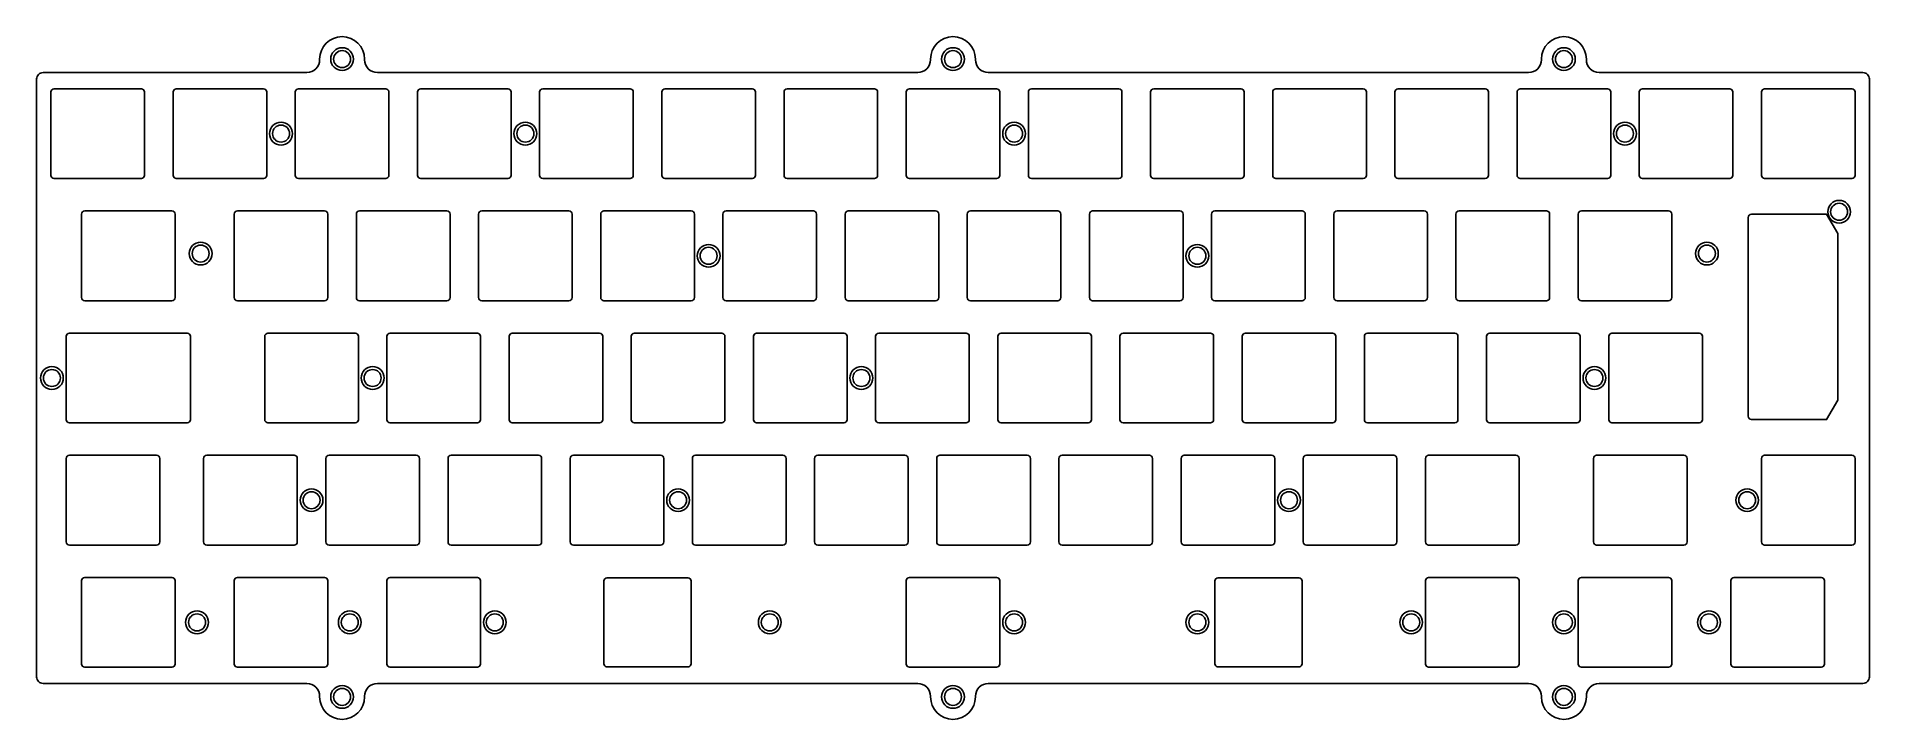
# Model space of a CAD drawing. Header units: millimetres. Extents: x -10 to 276, y -91 to 15.
import ezdxf

# ---------------------------------------------------------------- set-up
doc = ezdxf.new("R2010")
doc.units = ezdxf.units.MM
doc.header["$MEASUREMENT"] = 0
doc.layers.add('BLACK', color=7, linetype='Continuous')

msp = doc.modelspace()

# ---------------------------------------------------------------- linework, layer by layer
for p, q in [((-2.5375, -12.55), (-2.5375, -25.55)), ((11.5625, -12.05), (-2.0375, -12.05)), ((12.0625, -25.55), (12.0625, -12.55)), ((-2.0375, -26.05), (11.5625, -26.05))]:
    msp.add_line(p, q)
for points in [[(275.225, 9.525), (234.1, 9.525, -0.4142135624), (232.1, 11.525), (232.1, 11.625, 1), (225.1, 11.625), (225.1, 11.525, -0.4142135624), (223.1, 9.525), (138.85, 9.525, -0.4142135624), (136.85, 11.525), (136.85, 11.625, 1), (129.85, 11.625), (129.85, 11.525, -0.4142135624), (127.85, 9.525), (43.6, 9.525, -0.4142135624), (41.6, 11.525), (41.6, 11.625, 1), (34.6, 11.625), (34.6, 11.525, -0.4142135624), (32.6, 9.525), (-8.525, 9.525, 0.4142135624), (-9.525, 8.525), (-9.525, -84.725, 0.4142135624), (-8.525, -85.725), (32.6, -85.725, -0.4142135624), (34.6, -87.725), (34.6, -87.825, 1), (41.6, -87.825), (41.6, -87.725, -0.4142135624), (43.6, -85.725), (127.85, -85.725, -0.4142135624), (129.85, -87.725), (129.85, -87.825, 1), (136.85, -87.825), (136.85, -87.725, -0.4142135624), (138.85, -85.725), (223.1, -85.725, -0.4142135624), (225.1, -87.725), (225.1, -87.825, 1), (232.1, -87.825), (232.1, -87.725, -0.4142135624), (234.1, -85.725), (275.225, -85.725, 0.4142135624), (276.225, -84.725), (276.225, 8.525, 0.4142135624)], [(-7.3, -6.5, 0.4142123908), (-6.8, -7), (6.8, -7, 0.4142135624), (7.3, -6.5), (7.3, 6.5, 0.4142135624), (6.8, 7), (-6.8, 7, 0.4142123908), (-7.3, 6.5)], [(25.85, 7), (12.25, 7, 0.4142123908), (11.75, 6.5), (11.75, -6.5, 0.4142123908), (12.25, -7), (25.85, -7, 0.4142135624), (26.35, -6.5), (26.35, 6.5, 0.4142135624)], [(31.3, -7), (44.9, -7, 0.4142135624), (45.4, -6.5), (45.4, 6.5, 0.4142135624), (44.9, 7), (31.3, 7, 0.4142123908), (30.8, 6.5), (30.8, -6.5, 0.4142123908)], [(64.45, -6.5), (64.45, 6.5, 0.4142135624), (63.95, 7), (50.35, 7, 0.4142123908), (49.85, 6.5), (49.85, -6.5, 0.4142123908), (50.35, -7), (63.95, -7, 0.4142135624)], [(83.5, -6.5), (83.5, 6.5, 0.4142135624), (83, 7), (69.4, 7, 0.4142123908), (68.9, 6.5), (68.9, -6.5, 0.4142123908), (69.4, -7), (83, -7, 0.4142135624)], [(87.95, -6.5, 0.4142123908), (88.45, -7), (102.05, -7, 0.4142135624), (102.55, -6.5), (102.55, 6.5, 0.4142135624), (102.05, 7), (88.45, 7, 0.4142123908), (87.95, 6.5)], [(107, 6.5), (107, -6.5, 0.4142123908), (107.5, -7), (121.1, -7, 0.4142135624), (121.6, -6.5), (121.6, 6.5, 0.4142135624), (121.1, 7), (107.5, 7, 0.4142123908)], [(126.05, 6.5), (126.05, -6.5, 0.4142123908), (126.55, -7), (140.15, -7, 0.4142135624), (140.65, -6.5), (140.65, 6.5, 0.4142135624), (140.15, 7), (126.55, 7, 0.4142123908)], [(145.1, 6.5), (145.1, -6.5, 0.4142123908), (145.6, -7), (159.2, -7, 0.4142135624), (159.7, -6.5), (159.7, 6.5, 0.4142135624), (159.2, 7), (145.6, 7, 0.4142123908)], [(164.65, 7, 0.4142123908), (164.15, 6.5), (164.15, -6.5, 0.4142123908), (164.65, -7), (178.25, -7, 0.4142135624), (178.75, -6.5), (178.75, 6.5, 0.4142135624), (178.25, 7)], [(197.3, 7), (183.7, 7, 0.4142123908), (183.2, 6.5), (183.2, -6.5, 0.4142123908), (183.7, -7), (197.3, -7, 0.4142135624), (197.8, -6.5), (197.8, 6.5, 0.4142135624)], [(216.35, -7, 0.4142135624), (216.85, -6.5), (216.85, 6.5, 0.4142135624), (216.35, 7), (202.75, 7, 0.4142123908), (202.25, 6.5), (202.25, -6.5, 0.4142123908), (202.75, -7)], [(221.8, -7), (235.4, -7, 0.4142135624), (235.9, -6.5), (235.9, 6.5, 0.4142135624), (235.4, 7), (221.8, 7, 0.4142123908), (221.3, 6.5), (221.3, -6.5, 0.4142123908)], [(240.35, 6.5), (240.35, -6.5, 0.4142123908), (240.85, -7), (254.45, -7, 0.4142135624), (254.95, -6.5), (254.95, 6.5, 0.4142135624), (254.45, 7), (240.85, 7, 0.4142123908)], [(259.4, 6.5), (259.4, -6.5, 0.4142123908), (259.9, -7), (273.5, -7, 0.4142135624), (274, -6.5), (274, 6.5, 0.4142135624), (273.5, 7), (259.9, 7, 0.4142123908)], [(35.375, -12.05), (21.775, -12.05, 0.4142123908), (21.275, -12.55), (21.275, -25.55, 0.4142123908), (21.775, -26.05), (35.375, -26.05, 0.4142135624), (35.875, -25.55), (35.875, -12.55, 0.4142135624)], [(54.925, -12.55, 0.4142135624), (54.425, -12.05), (40.825, -12.05, 0.4142123908), (40.325, -12.55), (40.325, -25.55, 0.4142123908), (40.825, -26.05), (54.425, -26.05, 0.4142135624), (54.925, -25.55)], [(73.475, -12.05), (59.875, -12.05, 0.4142123908), (59.375, -12.55), (59.375, -25.55, 0.4142123908), (59.875, -26.05), (73.475, -26.05, 0.4142135624), (73.975, -25.55), (73.975, -12.55, 0.4142135624)], [(78.925, -26.05), (92.525, -26.05, 0.4142135624), (93.025, -25.55), (93.025, -12.55, 0.4142135624), (92.525, -12.05), (78.925, -12.05, 0.4142123908), (78.425, -12.55), (78.425, -25.55, 0.4142123908)], [(97.975, -26.05), (111.575, -26.05, 0.4142135624), (112.075, -25.55), (112.075, -12.55, 0.4142135624), (111.575, -12.05), (97.975, -12.05, 0.4142123908), (97.475, -12.55), (97.475, -25.55, 0.4142123908)], [(130.625, -12.05), (117.025, -12.05, 0.4142123908), (116.525, -12.55), (116.525, -25.55, 0.4142123908), (117.025, -26.05), (130.625, -26.05, 0.4142135624), (131.125, -25.55), (131.125, -12.55, 0.4142135624)], [(149.675, -12.05), (136.075, -12.05, 0.4142123908), (135.575, -12.55), (135.575, -25.55, 0.4142123908), (136.075, -26.05), (149.675, -26.05, 0.4142135624), (150.175, -25.55), (150.175, -12.55, 0.4142135624)], [(154.625, -12.55), (154.625, -25.55, 0.4142123908), (155.125, -26.05), (168.725, -26.05, 0.4142135624), (169.225, -25.55), (169.225, -12.55, 0.4142135624), (168.725, -12.05), (155.125, -12.05, 0.4142123908)], [(188.275, -12.55, 0.4142135624), (187.775, -12.05), (174.175, -12.05, 0.4142123908), (173.675, -12.55), (173.675, -25.55, 0.4142123908), (174.175, -26.05), (187.775, -26.05, 0.4142135624), (188.275, -25.55)], [(192.725, -25.55, 0.4142123908), (193.225, -26.05), (206.825, -26.05, 0.4142135624), (207.325, -25.55), (207.325, -12.55, 0.4142135624), (206.825, -12.05), (193.225, -12.05, 0.4142123908), (192.725, -12.55)], [(211.775, -12.55), (211.775, -25.55, 0.4142123908), (212.275, -26.05), (225.875, -26.05, 0.4142135624), (226.375, -25.55), (226.375, -12.55, 0.4142135624), (225.875, -12.05), (212.275, -12.05, 0.4142123908)], [(230.825, -25.55, 0.4142123908), (231.325, -26.05), (244.925, -26.05, 0.4142135624), (245.425, -25.55), (245.425, -12.55, 0.4142135624), (244.925, -12.05), (231.325, -12.05, 0.4142123908), (230.825, -12.55)], [(257.34375, -44.075), (257.34375, -13.075, -0.4142135624), (257.84375, -12.575), (269.56175, -12.575), (271.29375, -15.575), (271.29375, -41.575), (269.56175, -44.575), (257.84375, -44.575, -0.4142123908)], [(-4.918754, -31.6), (-4.918754, -44.6, 0.4142123908), (-4.418754, -45.1), (13.94375, -45.1, 0.4142135624), (14.44375, -44.6), (14.44375, -31.6, 0.4142135624), (13.94375, -31.1), (-4.418754, -31.1, 0.4142123908)], [(26.0375, -31.6), (26.0375, -44.6, 0.4142123908), (26.5375, -45.1), (40.1375, -45.1, 0.4142135624), (40.6375, -44.6), (40.6375, -31.6, 0.4142135624), (40.1375, -31.1), (26.5375, -31.1, 0.4142123908)], [(59.6875, -31.6, 0.4142135624), (59.1875, -31.1), (45.5875, -31.1, 0.4142123908), (45.0875, -31.6), (45.0875, -44.6, 0.4142123908), (45.5875, -45.1), (59.1875, -45.1, 0.4142135624), (59.6875, -44.6)], [(78.2375, -31.1), (64.6375, -31.1, 0.4142123908), (64.1375, -31.6), (64.1375, -44.6, 0.4142123908), (64.6375, -45.1), (78.2375, -45.1, 0.4142135624), (78.7375, -44.6), (78.7375, -31.6, 0.4142135624)], [(97.7875, -31.6, 0.4142135624), (97.2875, -31.1), (83.6875, -31.1, 0.4142123908), (83.1875, -31.6), (83.1875, -44.6, 0.4142123908), (83.6875, -45.1), (97.2875, -45.1, 0.4142135624), (97.7875, -44.6)], [(102.7375, -31.1, 0.4142123908), (102.2375, -31.6), (102.2375, -44.6, 0.4142123908), (102.7375, -45.1), (116.3375, -45.1, 0.4142135624), (116.8375, -44.6), (116.8375, -31.6, 0.4142135624), (116.3375, -31.1)], [(121.7875, -31.1, 0.4142123908), (121.2875, -31.6), (121.2875, -44.6, 0.4142123908), (121.7875, -45.1), (135.3875, -45.1, 0.4142135624), (135.8875, -44.6), (135.8875, -31.6, 0.4142135624), (135.3875, -31.1)], [(154.9375, -44.6), (154.9375, -31.6, 0.4142135624), (154.4375, -31.1), (140.8375, -31.1, 0.4142123908), (140.3375, -31.6), (140.3375, -44.6, 0.4142123908), (140.8375, -45.1), (154.4375, -45.1, 0.4142135624)], [(159.3875, -31.6), (159.3875, -44.6, 0.4142123908), (159.8875, -45.1), (173.4875, -45.1, 0.4142135624), (173.9875, -44.6), (173.9875, -31.6, 0.4142135624), (173.4875, -31.1), (159.8875, -31.1, 0.4142123908)], [(178.9375, -45.1), (192.5375, -45.1, 0.4142135624), (193.0375, -44.6), (193.0375, -31.6, 0.4142135624), (192.5375, -31.1), (178.9375, -31.1, 0.4142123908), (178.4375, -31.6), (178.4375, -44.6, 0.4142123908)], [(212.0875, -44.6), (212.0875, -31.6, 0.4142135624), (211.5875, -31.1), (197.9875, -31.1, 0.4142123908), (197.4875, -31.6), (197.4875, -44.6, 0.4142123908), (197.9875, -45.1), (211.5875, -45.1, 0.4142135624)], [(216.5375, -31.6), (216.5375, -44.6, 0.4142123908), (217.0375, -45.1), (230.6375, -45.1, 0.4142135624), (231.1375, -44.6), (231.1375, -31.6, 0.4142135624), (230.6375, -31.1), (217.0375, -31.1, 0.4142123908)], [(235.59375, -31.6), (235.59375, -44.6, 0.4142123908), (236.09375, -45.1), (249.69375, -45.1, 0.4142135624), (250.19375, -44.6), (250.19375, -31.6, 0.4142135624), (249.69375, -31.1), (236.09375, -31.1, 0.4142123908)], [(-4.91875, -50.65), (-4.91875, -63.65, 0.4142123908), (-4.41875, -64.15), (9.18125, -64.15, 0.4142135624), (9.68125, -63.65), (9.68125, -50.65, 0.4142135624), (9.18125, -50.15), (-4.41875, -50.15, 0.4142123908)], [(16.5125, -50.65), (16.5125, -63.65, 0.4142123908), (17.0125, -64.15), (30.6125, -64.15, 0.4142135624), (31.1125, -63.65), (31.1125, -50.65, 0.4142135624), (30.6125, -50.15), (17.0125, -50.15, 0.4142123908)], [(35.5625, -63.65, 0.4142123908), (36.0625, -64.15), (49.6625, -64.15, 0.4142135624), (50.1625, -63.65), (50.1625, -50.65, 0.4142135624), (49.6625, -50.15), (36.0625, -50.15, 0.4142123908), (35.5625, -50.65)], [(55.1125, -64.15), (68.7125, -64.15, 0.4142135624), (69.2125, -63.65), (69.2125, -50.65, 0.4142135624), (68.7125, -50.15), (55.1125, -50.15, 0.4142123908), (54.6125, -50.65), (54.6125, -63.65, 0.4142123908)], [(88.2625, -50.65, 0.4142135624), (87.7625, -50.15), (74.1625, -50.15, 0.4142123908), (73.6625, -50.65), (73.6625, -63.65, 0.4142123908), (74.1625, -64.15), (87.7625, -64.15, 0.4142135624), (88.2625, -63.65)], [(106.8125, -50.15), (93.2125, -50.15, 0.4142123908), (92.7125, -50.65), (92.7125, -63.65, 0.4142123908), (93.2125, -64.15), (106.8125, -64.15, 0.4142135624), (107.3125, -63.65), (107.3125, -50.65, 0.4142135624)], [(125.8625, -50.15), (112.2625, -50.15, 0.4142123908), (111.7625, -50.65), (111.7625, -63.65, 0.4142123908), (112.2625, -64.15), (125.8625, -64.15, 0.4142135624), (126.3625, -63.65), (126.3625, -50.65, 0.4142135624)], [(130.8125, -63.65, 0.4142123908), (131.3125, -64.15), (144.9125, -64.15, 0.4142135624), (145.4125, -63.65), (145.4125, -50.65, 0.4142135624), (144.9125, -50.15), (131.3125, -50.15, 0.4142123908), (130.8125, -50.65)], [(150.3625, -64.15), (163.9625, -64.15, 0.4142135624), (164.4625, -63.65), (164.4625, -50.65, 0.4142135624), (163.9625, -50.15), (150.3625, -50.15, 0.4142123908), (149.8625, -50.65), (149.8625, -63.65, 0.4142123908)], [(183.5125, -63.65), (183.5125, -50.65, 0.4142135624), (183.0125, -50.15), (169.4125, -50.15, 0.4142123908), (168.9125, -50.65), (168.9125, -63.65, 0.4142123908), (169.4125, -64.15), (183.0125, -64.15, 0.4142135624)], [(188.4625, -50.15, 0.4142123908), (187.9625, -50.65), (187.9625, -63.65, 0.4142123908), (188.4625, -64.15), (202.0625, -64.15, 0.4142135624), (202.5625, -63.65), (202.5625, -50.65, 0.4142135624), (202.0625, -50.15)], [(221.1125, -50.15), (207.5125, -50.15, 0.4142123908), (207.0125, -50.65), (207.0125, -63.65, 0.4142123908), (207.5125, -64.15), (221.1125, -64.15, 0.4142135624), (221.6125, -63.65), (221.6125, -50.65, 0.4142135624)], [(11.5625, -83.2, 0.4142135624), (12.0625, -82.7), (12.0625, -69.7, 0.4142135624), (11.5625, -69.2), (-2.0375, -69.2, 0.4142123908), (-2.5375, -69.7), (-2.5375, -82.7, 0.4142123908), (-2.0375, -83.2)], [(-2.0375, -69.2, 0.4142123908), (-2.5375, -69.7), (-2.5375, -82.7, 0.4142123908), (-2.0375, -83.2), (11.5625, -83.2, 0.4142135624), (12.0625, -82.7), (12.0625, -69.7, 0.4142135624), (11.5625, -69.2)], [(21.775, -69.2, 0.4142123908), (21.275, -69.7), (21.275, -82.7, 0.4142123908), (21.775, -83.2), (35.375, -83.2, 0.4142135624), (35.875, -82.7), (35.875, -69.7, 0.4142135624), (35.375, -69.2)], [(21.775, -83.2), (35.375, -83.2, 0.4142135624), (35.875, -82.7), (35.875, -69.7, 0.4142135624), (35.375, -69.2), (21.775, -69.2, 0.4142123908), (21.275, -69.7), (21.275, -82.7, 0.4142123908)], [(59.1875, -69.2), (45.5875, -69.2, 0.4142123908), (45.0875, -69.7), (45.0875, -82.7, 0.4142123908), (45.5875, -83.2), (59.1875, -83.2, 0.4142135624), (59.6875, -82.7), (59.6875, -69.7, 0.4142135624)], [(45.0875, -82.7, 0.4142123908), (45.5875, -83.2), (59.1875, -83.2, 0.4142135624), (59.6875, -82.7), (59.6875, -69.7, 0.4142135624), (59.1875, -69.2), (45.5875, -69.2, 0.4142123908), (45.0875, -69.7)], [(92.0184, -83.15, 0.4142123908), (92.5184, -82.65), (92.5184, -69.75, 0.4142123908), (92.0184, -69.25), (79.4184, -69.25, 0.4142123908), (78.9184, -69.75), (78.9184, -82.65, 0.4142123908), (79.4184, -83.15)], [(92.0184, -83.15, 0.4142123908), (92.5184, -82.65), (92.5184, -69.75, 0.4142123908), (92.0184, -69.25), (79.4184, -69.25, 0.4142123908), (78.9184, -69.75), (78.9184, -82.65, 0.4142123908), (79.4184, -83.15)], [(126.55, -83.2), (140.15, -83.2, 0.4142135624), (140.65, -82.7), (140.65, -69.7, 0.4142135624), (140.15, -69.2), (126.55, -69.2, 0.4142123908), (126.05, -69.7), (126.05, -82.7, 0.4142123908)], [(126.05, -69.7), (126.05, -82.7, 0.4142123908), (126.55, -83.2), (140.15, -83.2, 0.4142135624), (140.65, -82.7), (140.65, -69.7, 0.4142135624), (140.15, -69.2), (126.55, -69.2, 0.4142123908)], [(187.775, -69.75), (187.775, -82.65, -0.4142135624), (187.275, -83.15), (174.675, -83.15, -0.4142135624), (174.175, -82.65), (174.175, -69.75, -0.4142135624), (174.675, -69.25), (187.275, -69.25, -0.4142135624)], [(187.275, -83.15), (174.675, -83.15, -0.4142135624), (174.175, -82.65), (174.175, -69.75, -0.4142135624), (174.675, -69.25), (187.275, -69.25, -0.4142135624), (187.775, -69.75), (187.775, -82.65, -0.4142135624)], [(207.0125, -69.7), (207.0125, -82.7, 0.4142123908), (207.5125, -83.2), (221.1125, -83.2, 0.4142135624), (221.6125, -82.7), (221.6125, -69.7, 0.4142135624), (221.1125, -69.2), (207.5125, -69.2, 0.4142123908)], [(207.0125, -69.7), (207.0125, -82.7, 0.4142123908), (207.5125, -83.2), (221.1125, -83.2, 0.4142135624), (221.6125, -82.7), (221.6125, -69.7, 0.4142135624), (221.1125, -69.2), (207.5125, -69.2, 0.4142123908)], [(245.425, -82.7), (245.425, -69.7, 0.4142135624), (244.925, -69.2), (231.325, -69.2, 0.4142123908), (230.825, -69.7), (230.825, -82.7, 0.4142123908), (231.325, -83.2), (244.925, -83.2, 0.4142135624)], [(245.425, -82.7), (245.425, -69.7, 0.4142135624), (244.925, -69.2), (231.325, -69.2, 0.4142123908), (230.825, -69.7), (230.825, -82.7, 0.4142123908), (231.325, -83.2), (244.925, -83.2, 0.4142135624)], [(269.2375, -82.7), (269.2375, -69.7, 0.4142135624), (268.7375, -69.2), (255.1375, -69.2, 0.4142123908), (254.6375, -69.7), (254.6375, -82.7, 0.4142123908), (255.1375, -83.2), (268.7375, -83.2, 0.4142135624)], [(269.2375, -69.7, 0.4142135624), (268.7375, -69.2), (255.1375, -69.2, 0.4142123908), (254.6375, -69.7), (254.6375, -82.7, 0.4142123908), (255.1375, -83.2), (268.7375, -83.2, 0.4142135624), (269.2375, -82.7)]]:
    msp.add_lwpolyline(points, format="xyb", close=True)
for centre, radius in [((38.1, 11.625), 1.775), ((38.1, 11.625), 1.325), ((133.35, 11.625), 1.775), ((133.35, 11.625), 1.325), ((228.6, 11.625), 1.775), ((228.6, 11.625), 1.325), ((28.575, 0), 1.775), ((28.575, 0), 1.325), ((66.675, 0), 1.775), ((66.675, 0), 1.325), ((142.875, 0), 1.775), ((142.875, 0), 1.325), ((238.125, 0), 1.775), ((238.125, 0), 1.325), ((271.51875, -12.175), 1.775), ((271.51875, -12.175), 1.325), ((16.04875, -18.7), 1.775), ((250.9012, -18.7), 1.775), ((16.04875, -18.7), 1.325), ((95.25, -19.05), 1.775), ((95.25, -19.05), 1.325), ((171.45, -19.05), 1.775), ((171.45, -19.05), 1.325), ((250.9012, -18.7), 1.325), ((-7.14375, -38.1), 1.775), ((-7.14375, -38.1), 1.325), ((42.8625, -38.1), 1.775), ((42.8625, -38.1), 1.325), ((119.0625, -38.1), 1.775), ((119.0625, -38.1), 1.325), ((233.3625, -38.1), 1.775), ((233.3625, -38.1), 1.325), ((33.3375, -57.15), 1.775), ((33.3375, -57.15), 1.325), ((90.4875, -57.15), 1.775), ((90.4875, -57.15), 1.325), ((185.7375, -57.15), 1.775), ((185.7375, -57.15), 1.325), ((15.478125, -76.2), 1.775), ((15.478125, -76.2), 1.325), ((39.290625, -76.2), 1.775), ((39.290625, -76.2), 1.325), ((61.9125, -76.2), 1.775), ((61.9125, -76.2), 1.325), ((104.775, -76.2), 1.775), ((104.775, -76.2), 1.325), ((142.875, -76.2), 1.775), ((142.875, -76.2), 1.325), ((171.45, -76.2), 1.775), ((171.45, -76.2), 1.325), ((204.7875, -76.2), 1.775), ((204.7875, -76.2), 1.325), ((228.6, -76.2), 1.775), ((228.6, -76.2), 1.325), ((251.221875, -76.2), 1.775), ((251.221875, -76.2), 1.325), ((38.1, -87.825), 1.775), ((38.1, -87.825), 1.325), ((133.35, -87.825), 1.775), ((133.35, -87.825), 1.325), ((228.6, -87.825), 1.775), ((228.6, -87.825), 1.325)]:
    msp.add_circle(centre, radius)
for centre, radius, start, end in [((-2.0375, -12.55), 0.5, 90, 180), ((11.562499, -12.550001), 0.500001, 0.00011459, 89.99988541), ((-2.0375, -25.55), 0.5, 180, 270), ((11.562499, -25.549999), 0.500001, 270.00011459, 359.99988541)]:
    msp.add_arc(centre, radius, start, end)
at = {"layer": 'BLACK', "linetype": 'Continuous'}
for p, q in [((233.20625, -50.652003), (233.20625, -63.652051)), ((247.306162, -50.152051), (233.70625, -50.152051)), ((247.80625, -63.651903), (247.80625, -50.644041)), ((259.397462, -50.652003), (259.397462, -63.652003)), ((273.497462, -50.152003), (259.897462, -50.152003)), ((273.997462, -63.652003), (273.997462, -50.652003)), ((233.706262, -64.152051), (247.312407, -64.152051)), ((259.897462, -64.152003), (273.497462, -64.152003))]:
    msp.add_line(p, q, dxfattribs=at)
at = {"layer": 'BLACK'}
for radius in [1.775, 1.325]:
    msp.add_circle((257.175, -57.15), radius, dxfattribs=at)
for centre, radius, start, end in [((233.706162, -50.652003), 0.499912, 89.98991497, 180), ((247.306162, -50.652203), 0.500152, 0.9350487, 90), ((259.897462, -50.652003), 0.5, 90, 180), ((273.497462, -50.652003), 0.5, 0, 90), ((233.706262, -63.652103), 0.499948, 179.99404138, 270), ((247.306062, -63.651903), 0.500188, 270.7268293, 0), ((259.897462, -63.652003), 0.5, 180, 270), ((273.497462, -63.652003), 0.5, 270, 0)]:
    msp.add_arc(centre, radius, start, end, dxfattribs=at)

doc.saveas('drawing.dxf')
